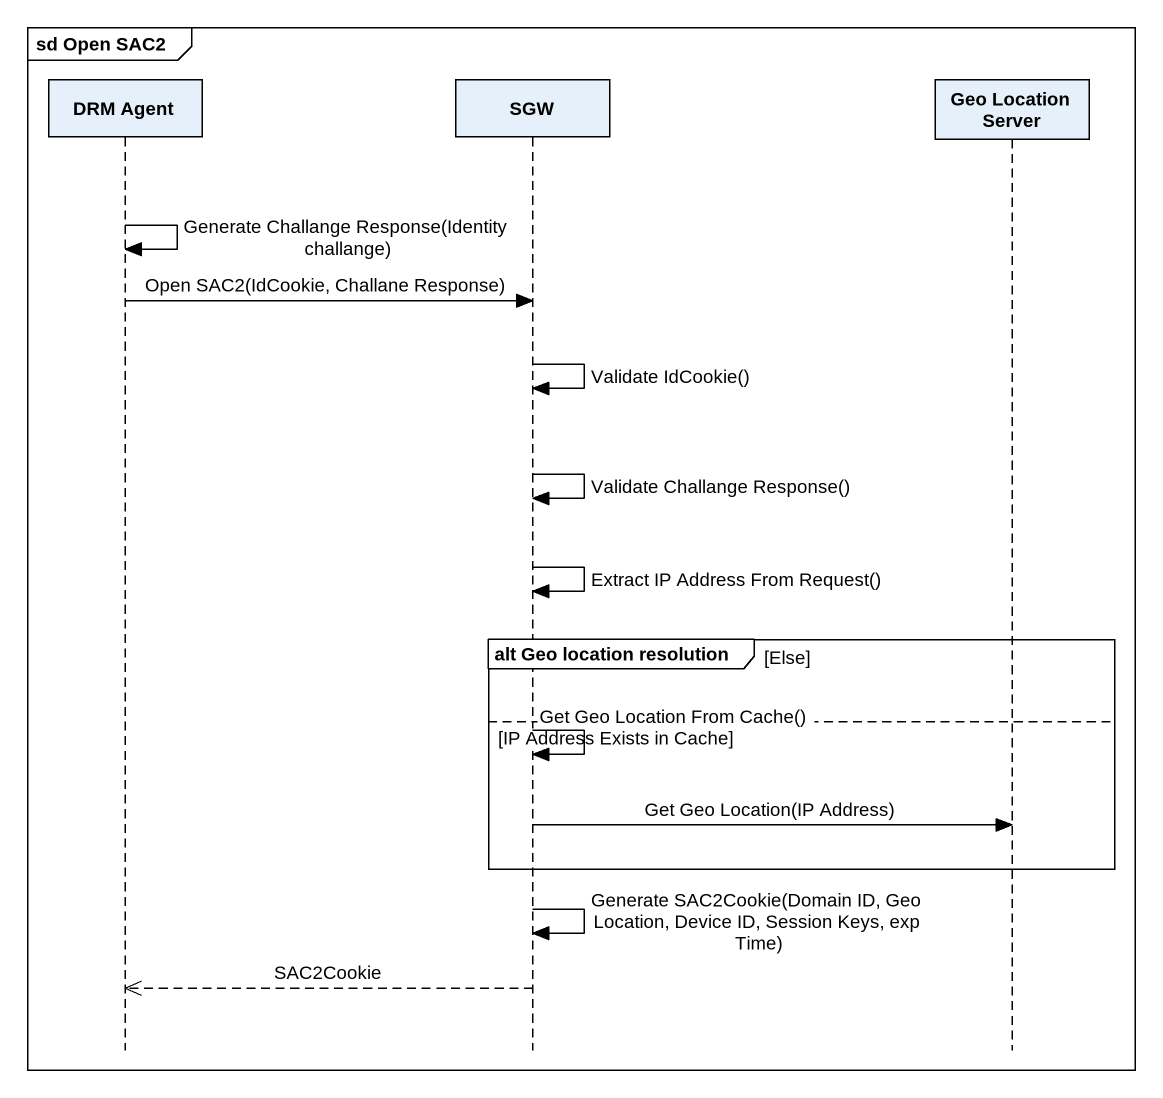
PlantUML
@startuml
mainframe sd Open SAC2
hide footbox
participant "DRM Agent" as DRM_Agent
participant SGW
participant "Geo Location Server" as Geo_Location_Server

DRM_Agent -> DRM_Agent : Generate Challange Response(Identity challange)
DRM_Agent -> SGW : Open SAC2(IdCookie, Challane Response)
SGW -> SGW : Validate IdCookie()
SGW -> SGW : Validate Challange Response()
SGW -> SGW : Extract IP Address From Request()
group alt Geo location resolution [Else]
else IP Address Exists in Cache
  SGW -> SGW : Get Geo Location From Cache()
  SGW -> Geo_Location_Server : Get Geo Location(IP Address)
end
SGW -> SGW : Generate SAC2Cookie(Domain ID, Geo Location, Device ID, Session Keys, exp Time)
SGW -->> DRM_Agent : SAC2Cookie
@enduml
